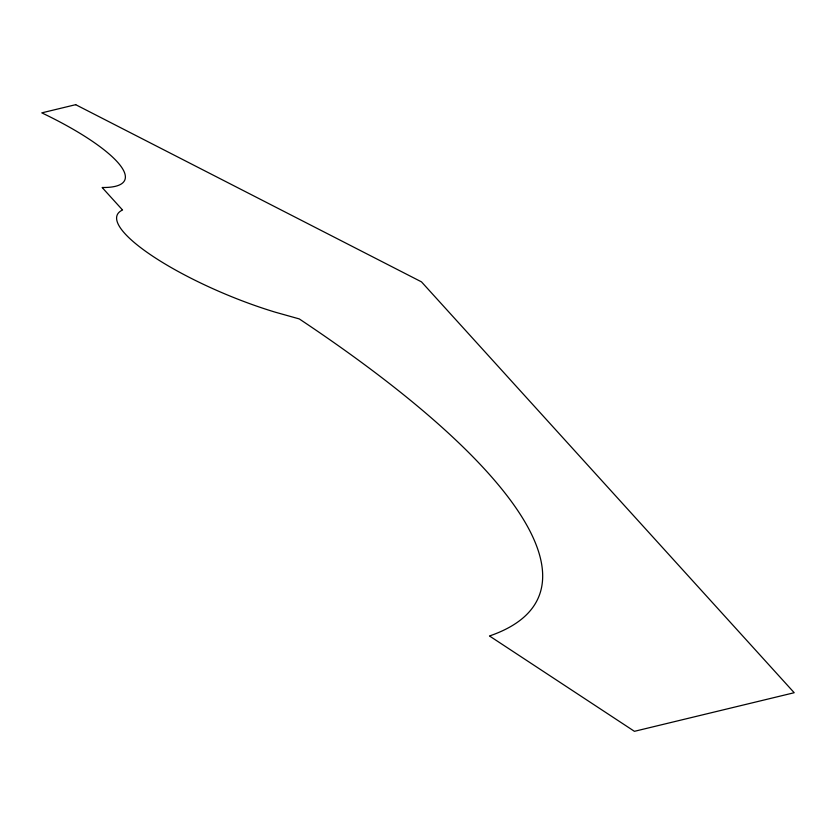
<?xml version="1.0" encoding="UTF-8"?>
<svg xmlns="http://www.w3.org/2000/svg" width="836" height="836" viewBox="0 0 836 836"><rect width="100%" height="100%" fill="white"/><g stroke="black" fill="none" stroke-linecap="round" stroke-linejoin="round"><path stroke-width="1.25" d="M75.689 104.678L41.8 112.86A128.086 30.556 22.7 0 1 102.128 187.494L122.547 210.003A131.053 31.256 22.7 0 0 152.162 255.826A131.053 31.256 22.7 0 0 275.556 312.267L299.257 318.913A886.609 211.487 22.7 0 1 489.488 635.977L634.43 731.322L794.2 692.72L421.49 281.868L75.689 104.678"/></g></svg>
